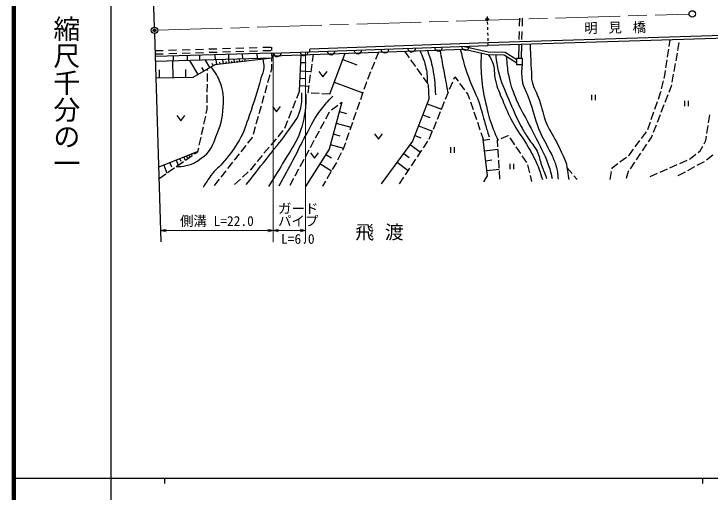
# Model space of a CAD drawing. Units: millimetres, scale not verified. Extents: x 40000 to 680000, y 20000 to 380000.
# Drawn here: x 40000 to 169434, y 202409 to 291270 of the extents above; entities that cross this region are included whole.
import ezdxf
from ezdxf.enums import TextEntityAlignment as Align

# ---------------------------------------------------------------- set-up
doc = ezdxf.new("R2010")
doc.units = ezdxf.units.MM
doc.header["$LTSCALE"] = 1000
doc.header["$PDMODE"] = 32
doc.header["$PDSIZE"] = 500
doc.linetypes.add('CHAIN', pattern=[18.5, 12, -1.5, 3.5, -1.5])
for name, color, linetype, lineweight in [('M-BGD', 7, 'Continuous', 25), ('M-BMK', 2, 'CHAIN', 13), ('M-BMK-SRVR', 3, 'Continuous', 25), ('M-STR-HTXT', 7, 'Continuous', 13), ('M-STR-STR1', 1, 'Continuous', 25), ('M-TTL', 2, 'Continuous', 140), ('M-TTL-BAND', 7, 'Continuous', 25)]:
    doc.layers.add(name, color=color, linetype=linetype, lineweight=lineweight)
doc.layers.add('M-BMK-HTXT', color=7, linetype='Continuous')
doc.layers.add('M-OTRS', color=6, linetype='Continuous')
doc.styles.add('@ＭＳ ゴシック', font='')
doc.styles.add('ＭＳ ゴシック', font='')
doc.styles.get('@ＭＳ ゴシック').set_extended_font_data('@MS Gothic')
doc.styles.get('ＭＳ ゴシック').set_extended_font_data('MS Gothic')

msp = doc.modelspace()

# ---------------------------------------------------------------- linework, layer by layer
at = {"layer": 'M-BGD'}
for p, q in [((66127, 288821), (64776, 333081)), ((134017, 290504), (133967, 289005)), ((134517, 290488), (134467, 288988)), ((66163, 287622), (67343, 248944)), ((133933, 288006), (133883, 286506)), ((134433, 287989), (134383, 286490)), ((161811, 285217), (161992, 286458)), ((76255, 284762), (77754, 284808)), ((78754, 284839), (80253, 284884)), ((81253, 284915), (82752, 284961)), ((83752, 284991), (85251, 285037)), ((86251, 285067), (87750, 285113)), ((87957, 284500), (87938, 285119)), ((87972, 284007), (128141, 285389)), ((123782, 285239), (128149, 284244)), ((133853, 285593), (133813, 283035)), ((134353, 285585), (134313, 283027)), ((163652, 285972), (163389, 284495)), ((66260, 284457), (67759, 284503)), ((66279, 283838), (67778, 283884)), ((87972, 284007), (66293, 283355)), ((68759, 284534), (70258, 284579)), ((68778, 283915), (70277, 283960)), ((71258, 284610), (72757, 284656)), ((71276, 283991), (72776, 284037)), ((72276, 282579), (72248, 283534)), ((73756, 284686), (75256, 284732)), ((73775, 284067), (75275, 284113)), ((74593, 282649), (74565, 283604)), ((76274, 284143), (77773, 284189)), ((77448, 282735), (77420, 283690)), ((78773, 284220), (80272, 284265)), ((79968, 282811), (79939, 283765)), ((81272, 284296), (82771, 284342)), ((82548, 282888), (82519, 283843)), ((83771, 284372), (85270, 284418)), ((85270, 282970), (85242, 283925)), ((86269, 284448), (87769, 284494)), ((88005, 283052), (87972, 284007)), ((93106, 276947), (93420, 283694)), ((95046, 284250), (95029, 284750)), ((95529, 282447), (95722, 283773)), ((98747, 276343), (101558, 283974)), ((107805, 284189), (107245, 282797)), ((112598, 284354), (113471, 283134)), ((128149, 284244), (131312, 284185)), ((131312, 284185), (133482, 282770)), ((161522, 283238), (161738, 284722)), ((163301, 284003), (163038, 282526)), ((88005, 283052), (66322, 282400)), ((69580, 279378), (69523, 282497)), ((69694, 282502), (69666, 283457)), ((74234, 280000), (72719, 282593)), ((76451, 281295), (75641, 282681)), ((88005, 283052), (77353, 281822)), ((77716, 281864), (77615, 282740)), ((78332, 281935), (78288, 282321)), ((78949, 282007), (78860, 282777)), ((79491, 282069), (79452, 282408)), ((80034, 282132), (79955, 282810)), ((80530, 282190), (80496, 282486)), ((81027, 282247), (80958, 282840)), ((81524, 282305), (81494, 282559)), ((82020, 282362), (81961, 282871)), ((82517, 282419), (82492, 282631)), ((83014, 282477), (82965, 282901)), ((87971, 282441), (87981, 283051)), ((93353, 282268), (94343, 282222)), ((101123, 282794), (103769, 281820)), ((107059, 282334), (106499, 280942)), ((113763, 282728), (114636, 281509)), ((161232, 281259), (161449, 282743)), ((67085, 279332), (67056, 280892)), ((71982, 279421), (71954, 280923)), ((77353, 281822), (73284, 279445)), ((75342, 280647), (74938, 281340)), ((75982, 280729), (75984, 281022)), ((77060, 281651), (76837, 282031)), ((87782, 280464), (87949, 281057)), ((87949, 281057), (87963, 281941)), ((95242, 280468), (95457, 281952)), ((114927, 281102), (115801, 279883)), ((162950, 282034), (162687, 280557)), ((75971, 278729), (75979, 280229)), ((87237, 278540), (87646, 279983)), ((93280, 280684), (95260, 280592)), ((94954, 278488), (95170, 279973)), ((96710, 280554), (97460, 279554)), ((97460, 279554), (98210, 280554)), ((106312, 280478), (105752, 279087)), ((160872, 279293), (161073, 280170)), ((161073, 280170), (161160, 280764)), ((162599, 280065), (162336, 278588)), ((73284, 279445), (66417, 279320)), ((93216, 279315), (94072, 279275)), ((99564, 278561), (104856, 276611)), ((105475, 278398), (105063, 277210)), ((105565, 278623), (105475, 278398)), ((116092, 279476), (116966, 278257)), ((121015, 277278), (121584, 278666)), ((121774, 279128), (121953, 279566)), ((121953, 279566), (122571, 278746)), ((122872, 278346), (123774, 277148)), ((160426, 277343), (160761, 278806)), ((75960, 276729), (75969, 278229)), ((86692, 276616), (87101, 278059)), ((93153, 277946), (94864, 277867)), ((94678, 276585), (94882, 277994)), ((117038, 278156), (117159, 275416)), ((162201, 277834), (161754, 276684)), ((162248, 278096), (162201, 277834)), ((75950, 274729), (75958, 276229)), ((86148, 274691), (86556, 276134)), ((93106, 276947), (92551, 275554)), ((94754, 276580), (94678, 276585)), ((96750, 276462), (95253, 276551)), ((98747, 276343), (97249, 276432)), ((104899, 276737), (104408, 275320)), ((120257, 275427), (120826, 276815)), ((124075, 276749), (124411, 276303)), ((124411, 276303), (124714, 275411)), ((147404, 276241), (147404, 275241)), ((148154, 275241), (148154, 276241)), ((159822, 275439), (160308, 276826)), ((160308, 276826), (160315, 276856)), ((161573, 276218), (161029, 274820)), ((92365, 275090), (91810, 273696)), ((100963, 274893), (98586, 266150)), ((100618, 274631), (100963, 274893)), ((104244, 274847), (103753, 273430)), ((117159, 275416), (114137, 267600)), ((116832, 274571), (119486, 273545)), ((119499, 273576), (120068, 274964)), ((124874, 274938), (125357, 273517)), ((159162, 273552), (159657, 274967)), ((164657, 275106), (164657, 274106)), ((165407, 274106), (165407, 275106)), ((75764, 272749), (75943, 273563)), ((75943, 273563), (75947, 274229)), ((85603, 272767), (86012, 274210)), ((88084, 274084), (88834, 273084)), ((88834, 273084), (89584, 274084)), ((91624, 273232), (91069, 271839)), ((99025, 273422), (100220, 274329)), ((100487, 273144), (101859, 272771)), ((118741, 271726), (119309, 273114)), ((160848, 274354), (160304, 272956)), ((70263, 272381), (71013, 271381)), ((71013, 271381), (71763, 272381)), ((75333, 270796), (75656, 272260)), ((85058, 270842), (85467, 272286)), ((97980, 271744), (98692, 273064)), ((103589, 272958), (103098, 271541)), ((116036, 272514), (117322, 272016)), ((125518, 273044), (126001, 271624)), ((158501, 271664), (158996, 273080)), ((160123, 272490), (159580, 271092)), ((169168, 271005), (169403, 272486)), ((90884, 271374), (90328, 269981)), ((97030, 269983), (97742, 271304)), ((99890, 270949), (102634, 270203)), ((102934, 271068), (102443, 269651)), ((117982, 269875), (118551, 271263)), ((126161, 271150), (126644, 269730)), ((157840, 269776), (158336, 271192)), ((159398, 270626), (158855, 269228)), ((74902, 268843), (75225, 270307)), ((84514, 268918), (84922, 270361)), ((90009, 269596), (89050, 268443)), ((96081, 268223), (96793, 269543)), ((115241, 270456), (117813, 269462)), ((117224, 268024), (117793, 269412)), ((126805, 269257), (127231, 268003)), ((156700, 268144), (157598, 269345)), ((168855, 269030), (169090, 270511)), ((74472, 266889), (74795, 268354)), ((83517, 267225), (84323, 268245)), ((84323, 268245), (84378, 268437)), ((88730, 268058), (87771, 266905)), ((99352, 268970), (100589, 268634)), ((102279, 269178), (101788, 267761)), ((107040, 268976), (107790, 267976)), ((107790, 267976), (108540, 268976)), ((114554, 268680), (115664, 268250)), ((128077, 261154), (127231, 268003)), ((127253, 267821), (128504, 267975)), ((130597, 268113), (131904, 268688)), ((131904, 268688), (131944, 268629)), ((132221, 268213), (133053, 266965)), ((158535, 268406), (157911, 267478)), ((158673, 268762), (158535, 268406)), ((168648, 267721), (168777, 268536)), ((82276, 265656), (83206, 266833)), ((95131, 266463), (95843, 267783)), ((98814, 266992), (101288, 266319)), ((101624, 267289), (101285, 266311)), ((114137, 267600), (108295, 259663)), ((113694, 266998), (115611, 265587)), ((116124, 266355), (116958, 267602)), ((129890, 267802), (130139, 267911)), ((129972, 266577), (129890, 267802)), ((155502, 266542), (156400, 267743)), ((157632, 267064), (156794, 265819)), ((167600, 265828), (168079, 266693)), ((168321, 267130), (168648, 267721)), ((74211, 265707), (66922, 262761)), ((73472, 265408), (73539, 265242)), ((73562, 265258), (74211, 265707)), ((73935, 265595), (73969, 265512)), ((74211, 265707), (74364, 266401)), ((87452, 266520), (86493, 265367)), ((94182, 264703), (94894, 266023)), ((98586, 266150), (94234, 259220)), ((95121, 265457), (95871, 264457)), ((95871, 264457), (96621, 265457)), ((100853, 265448), (100182, 264106)), ((101285, 266311), (101077, 265895)), ((112476, 265344), (113510, 264583)), ((115013, 264692), (115847, 265939)), ((121184, 266479), (121184, 265479)), ((121934, 265479), (121934, 266479)), ((127501, 265820), (130002, 266129)), ((130106, 264581), (130005, 266078)), ((133331, 266549), (134163, 265301)), ((154426, 265102), (155203, 266142)), ((156515, 265404), (155678, 264160)), ((167201, 265508), (167600, 265828)), ((70140, 264062), (70511, 263145)), ((70873, 264358), (71059, 263900)), ((71607, 264654), (71843, 264068)), ((71918, 264119), (73151, 264973)), ((72076, 264844), (72194, 264551)), ((72545, 265033), (72696, 264658)), ((73008, 265221), (73084, 265033)), ((81035, 264087), (81966, 265264)), ((86173, 264983), (85214, 263829)), ((93232, 262942), (93945, 264263)), ((97971, 265172), (99044, 264498)), ((113902, 263029), (114735, 264277)), ((127727, 263983), (128875, 264125)), ((130240, 262586), (130139, 264082)), ((134440, 264885), (135272, 263636)), ((152672, 263770), (153866, 264678)), ((154265, 264980), (154426, 265102)), ((163783, 263494), (165156, 264099)), ((165614, 264301), (165787, 264377)), ((165787, 264377), (166810, 265196)), ((168765, 264154), (169927, 265102)), ((67849, 263136), (68428, 261703)), ((68995, 263599), (69284, 262883)), ((70273, 262981), (71507, 263835)), ((79795, 262519), (80725, 263695)), ((84894, 263445), (83961, 262323)), ((96893, 263455), (99039, 262107)), ((99949, 263664), (99192, 262369)), ((111259, 263690), (113327, 262169)), ((132194, 263414), (132194, 262414)), ((132944, 262414), (132944, 263414)), ((135493, 263196), (135857, 261740)), ((151243, 262685), (152274, 263468)), ((155398, 263745), (154561, 262501)), ((161953, 262687), (163326, 263292)), ((165290, 262186), (166609, 262900)), ((167049, 263138), (168368, 263852)), ((66985, 260704), (68218, 261558)), ((68629, 261843), (69862, 262696)), ((78554, 260950), (79484, 262127)), ((83569, 261950), (82481, 260918)), ((83961, 262323), (83932, 262295)), ((92283, 261182), (92995, 262502)), ((98940, 261937), (98184, 260642)), ((112791, 261367), (113624, 262614)), ((127954, 262147), (130250, 262430)), ((130373, 260590), (130273, 262087)), ((142822, 262725), (143797, 261585)), ((150880, 260510), (151127, 261989)), ((151209, 262482), (151243, 262685)), ((154224, 262000), (153805, 260668)), ((154282, 262086), (154224, 262000)), ((158293, 261074), (159666, 261679)), ((160123, 261880), (161496, 262485)), ((163531, 261235), (164850, 261948)), ((77313, 259381), (78244, 260558)), ((82118, 260573), (81031, 259541)), ((91334, 259422), (92046, 260742)), ((97932, 260210), (97377, 259261)), ((111679, 259704), (112513, 260951)), ((127392, 260066), (128077, 261154)), ((135978, 261255), (136255, 260147)), ((144122, 261205), (144716, 260510))]:
    msp.add_line(p, q, dxfattribs=at)
for points in [[(128127, 285889), (128125, 285889), (95029, 284750)], [(87989, 283507), (123735, 284737), (128088, 283745), (131159, 283687), (133482, 282173)]]:
    msp.add_lwpolyline(points, dxfattribs=at)
msp.add_lwpolyline([(133482, 283027), (134509, 283027), (134509, 281830), (133482, 281830)], close=True, dxfattribs=at)
for centre in [(108958, 284781), (113955, 284953), (118952, 285125), (123949, 285297), (88970, 284093), (93967, 284265), (98964, 284437), (103961, 284609)]:
    msp.add_arc(centre, 752, 185.92034, 358.0206, dxfattribs=at)
for points, knots in [([(135970, 285636), (136072, 283125), (136086, 282475), (136215, 280452), (136259, 279760), (136166, 279353), (136336, 278680), (136679, 277317), (137207, 276664), (137666, 275336), (138257, 273623), (138337, 272576), (139035, 270904), (139709, 269293), (140380, 268532), (141130, 266956), (141760, 265633), (142190, 264918), (142661, 263531), (142765, 263227), (142763, 263041), (142822, 262725), (142987, 261850), (143010, 261553), (143145, 260469)], [0, 0, 0, 0, 1, 1, 1, 2, 2, 2, 3, 3, 3, 4, 4, 4, 5, 5, 5, 6, 6, 6, 7, 7, 7, 8, 8, 8, 8]), ([(115461, 284452), (116037, 283213), (116235, 282767), (116514, 281621), (116813, 280394), (116818, 279869), (116858, 278407)], [0, 0, 0, 0, 1, 1, 1, 2, 2, 2, 2]), ([(116906, 284502), (117494, 282671), (117677, 282087), (117964, 280493), (118262, 278844), (118284, 278209), (118367, 276222)], [0, 0, 0, 0, 1, 1, 1, 2, 2, 2, 2]), ([(119200, 284581), (119516, 282827), (119597, 282383), (119858, 280976), (120181, 279234), (120288, 278686), (120704, 276519)], [0, 0, 0, 0, 1, 1, 1, 2, 2, 2, 2]), ([(122995, 284712), (123558, 282420), (123732, 281740), (124370, 279888), (125053, 277907), (125743, 276914), (126425, 274933), (126974, 273336), (127147, 272400), (127634, 270783), (127913, 269854), (128002, 269559), (128359, 268406)], [0, 0, 0, 0, 1, 1, 1, 2, 2, 2, 3, 3, 3, 4, 4, 4, 4]), ([(126870, 284022), (126809, 281631), (126781, 280879), (126989, 278881), (127185, 277005), (127418, 275967), (127835, 274127), (128220, 272428), (128491, 271480), (129124, 269857), (129435, 269060), (129543, 268777), (129979, 267841)], [0, 0, 0, 0, 1, 1, 1, 2, 2, 2, 3, 3, 3, 4, 4, 4, 4]), ([(128198, 283743), (128578, 283198), (128682, 282961), (128923, 282427), (129501, 281146), (129200, 280247), (129527, 278881), (129871, 277448), (130264, 276702), (130816, 275336), (131477, 273704), (131834, 272776), (132670, 271226), (133580, 269539), (134324, 268733), (135289, 267077), (136043, 265780), (136500, 265066), (137102, 263692), (137639, 262466), (137795, 261996), (138270, 260469)], [0, 0, 0, 0, 1, 1, 1, 2, 2, 2, 3, 3, 3, 4, 4, 4, 5, 5, 5, 6, 6, 6, 7, 7, 7, 7]), ([(129571, 283717), (129721, 282240), (129812, 281762), (130091, 280533), (130555, 278489), (131139, 277432), (131945, 275497), (132797, 273449), (133284, 272300), (134322, 270340), (134784, 269467), (135074, 268994), (135611, 268164), (136232, 267204), (136751, 266770), (137263, 265747), (137736, 264799), (137756, 264168), (138109, 263169), (138450, 262201), (138573, 261886), (139035, 260711)], [0, 0, 0, 0, 1, 1, 1, 2, 2, 2, 3, 3, 3, 4, 4, 4, 5, 5, 5, 6, 6, 6, 7, 7, 7, 7]), ([(86258, 282850), (86424, 282207), (86467, 281934), (86459, 281339), (86447, 280526), (86159, 280106), (85935, 279324), (85154, 276597), (84696, 275073), (83759, 272395), (83114, 270549), (82851, 269450), (81866, 267761), (80928, 266155), (80272, 265327), (79086, 263894), (78184, 262804), (77476, 262367), (76628, 261235), (76008, 260407), (75794, 260080), (75178, 259019)], [0, 0, 0, 0, 1, 1, 1, 2, 2, 2, 3, 3, 3, 4, 4, 4, 5, 5, 5, 6, 6, 6, 7, 7, 7, 7]), ([(131589, 283407), (131652, 281802), (131697, 281272), (131945, 279929), (132255, 278245), (132578, 277320), (133234, 275739), (133859, 274230), (134347, 273447), (135087, 271992), (136140, 269922), (136812, 268803), (137827, 266714), (138430, 265472), (138817, 264793), (139277, 263491), (139659, 262411), (139768, 262002), (140083, 260671)], [0, 0, 0, 0, 1, 1, 1, 2, 2, 2, 3, 3, 3, 4, 4, 4, 5, 5, 5, 6, 6, 6, 6]), ([(70157, 262900), (70962, 262885), (71288, 262942), (71995, 263088), (73477, 263394), (74242, 263950), (75420, 264901), (76667, 265908), (76953, 266920), (77555, 268406), (78401, 270493), (78799, 271758), (78925, 274006), (79024, 275780), (79008, 276865), (78361, 278519), (77882, 279741), (77556, 280265), (76670, 281423)], [0, 0, 0, 0, 1, 1, 1, 2, 2, 2, 3, 3, 3, 4, 4, 4, 5, 5, 5, 6, 6, 6, 6]), ([(134509, 281830), (134357, 280598), (134342, 280098), (134483, 279002), (134675, 277506), (135324, 276803), (135812, 275376), (136529, 273281), (136726, 272035), (137545, 269977), (138317, 268035), (139064, 267089), (139922, 265183), (140284, 264378), (140521, 263935), (140768, 263088), (141048, 262124), (141071, 261716), (141171, 260550)], [0, 0, 0, 0, 1, 1, 1, 2, 2, 2, 3, 3, 3, 4, 4, 4, 5, 5, 5, 6, 6, 6, 6]), ([(83195, 259543), (85279, 262183), (85807, 262850), (87466, 264982), (88920, 266849), (89841, 267819), (91172, 269776), (92080, 271111), (92808, 271803), (93227, 273362), (93560, 274597), (93578, 275217), (93509, 276625)], [0, 0, 0, 0, 1, 1, 1, 2, 2, 2, 3, 3, 3, 4, 4, 4, 4]), ([(94275, 276343), (94283, 274770), (94260, 274245), (94073, 272918), (93835, 271225), (93614, 270262), (92945, 268688), (92146, 266807), (91408, 265894), (90367, 264136), (89215, 262189), (88810, 261565), (87305, 259220)], [0, 0, 0, 0, 1, 1, 1, 2, 2, 2, 3, 3, 3, 4, 4, 4, 4]), ([(89319, 259341), (90604, 261672), (90937, 262276), (91938, 264176), (92886, 265976), (93336, 267026), (94315, 268809), (95358, 270709), (95843, 271854), (97175, 273563), (97948, 274554), (98250, 274924), (99287, 275989)], [0, 0, 0, 0, 1, 1, 1, 2, 2, 2, 3, 3, 3, 4, 4, 4, 4])]:
    msp.add_open_spline(points, degree=3, knots=knots, dxfattribs=at)
at = {"layer": 'M-BMK'}
msp.add_line((66745, 288240), (165528, 291254), dxfattribs=at)
at = {"layer": 'M-BMK-SRVR'}
for centre in [(166128, 291272), (66145, 288221)]:
    msp.add_circle(centre, 600, dxfattribs=at)
at = {"layer": 'M-OTRS'}
for p in [(127978, 290265), (66145, 288221)]:
    msp.add_point(p, dxfattribs=at)
at = {"layer": 'M-STR-HTXT'}
for p, q in [((88194, 284015), (88194, 248840)), ((94194, 284221), (94194, 248840)), ((67280, 251023), (68280, 251286)), ((88194, 251023), (87194, 251286)), ((88194, 251023), (89194, 251286)), ((94194, 251023), (93194, 251286)), ((67280, 251023), (94194, 251023)), ((67280, 251023), (68280, 250759)), ((88194, 251023), (87194, 250759)), ((88194, 251023), (89194, 250759)), ((94194, 251023), (93194, 250759))]:
    msp.add_line(p, q, dxfattribs=at)
at = {"layer": 'M-STR-STR1'}
for p, q in [((127986, 290785), (128000, 290285)), ((128014, 289786), (128029, 289286)), ((128043, 288786), (128058, 288286)), ((128072, 287786), (128086, 287287)), ((128101, 286787), (128115, 286287)), ((187773, 287272), (128174, 285390)), ((128130, 285787), (128141, 285389))]:
    msp.add_line(p, q, dxfattribs=at)
msp.add_lwpolyline([(187758, 287772), (187757, 287771), (128127, 285889)], dxfattribs=at)
at = {"layer": 'M-TTL'}
msp.add_line((40000, 380000), (40000, 20000), dxfattribs=at)
at = {"layer": 'M-TTL-BAND'}
for p, q in [((58000, 370000), (58000, 20000)), ((40000, 205000), (579000, 205000)), ((68000, 205000), (68000, 204000)), ((168000, 205000), (168000, 204000))]:
    msp.add_line(p, q, dxfattribs=at)

# ---------------------------------------------------------------- texts
at = {"layer": 'M-BGD', "insert": (152798, 287611), "char_height": 1833, "attachment_point": 8, "rotation": 0.952, "style": 'ＭＳ ゴシック'}
msp.add_mtext('\\T1.8;明見橋', dxfattribs=at)
at = {"layer": 'M-BMK-HTXT', "insert": (108965, 249116), "char_height": 2566, "attachment_point": 8, "style": 'ＭＳ ゴシック'}
msp.add_mtext('\\T1.57;飛渡', dxfattribs=at)
at = {"layer": 'M-STR-HTXT', "style": 'ＭＳ ゴシック'}
for s, p in [('ガード', (92858, 253634)), ('側溝 L=22.0', (77737, 251323)), ('パイプ', (92858, 251318)), ('L=6.0', (92790, 247995))]:
    msp.add_text(s, height=1833, dxfattribs=at).set_placement(p, align=Align.BOTTOM_CENTER)
at = {"layer": 'M-TTL-BAND', "style": '@ＭＳ ゴシック'}
msp.add_text('縮尺千分の一', height=3666, rotation=270, dxfattribs=at).set_placement((49777, 261030), align=Align.MIDDLE_RIGHT)

doc.saveas('drawing.dxf')
